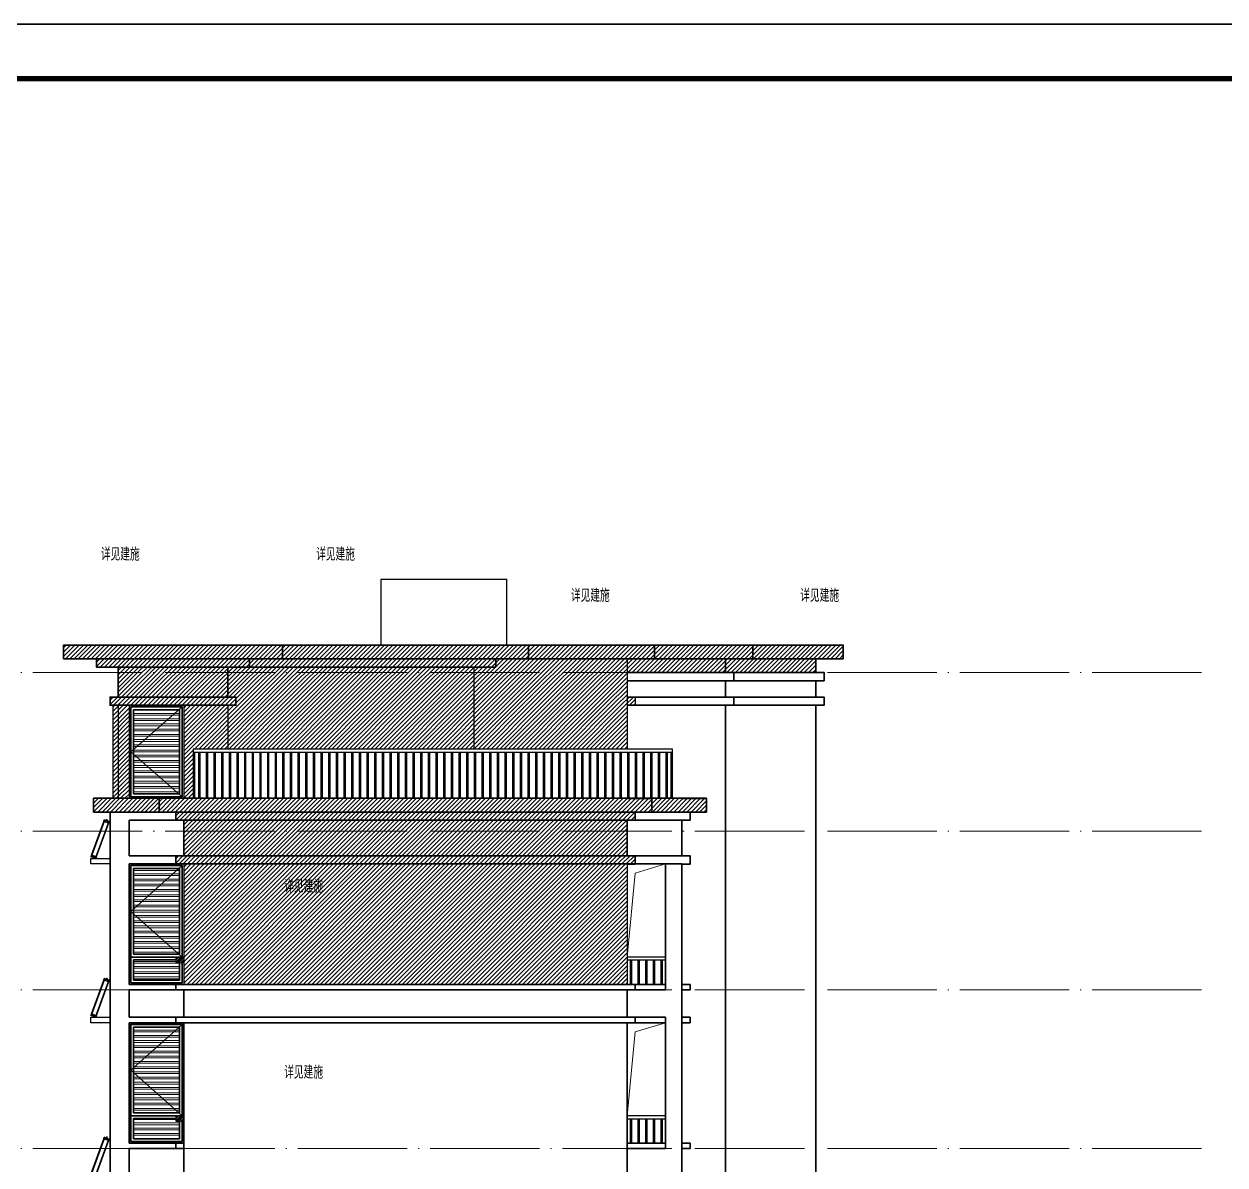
# Model space of a CAD drawing. Extents: x -518115 to 790560, y -210384 to 1628073.
# Drawn here: x 450295 to 472243, y -13868 to 6982 of the extents above; entities that cross this region are included whole.
import ezdxf
from ezdxf.xclip import XClip

# ---------------------------------------------------------------- set-up
doc = ezdxf.new("R2010")
doc.units = 0
doc.header["$LTSCALE"] = 1000
doc.header["$MEASUREMENT"] = 0
doc.header["$XCLIPFRAME"] = 0
doc.linetypes.add('DOTE', pattern=[2.42, 2, -0.2, 0.02, -0.2])
for name, color, linetype in [('3-剖面填充（细）', 250, 'Continuous'), ('PUB_TEXT', 4, 'Continuous'), ('Stair-栏杆', 142, 'Continuous'), ('图框', 140, 'Continuous'), ('实线层', 7, 'Continuous'), ('看线', 251, 'Continuous')]:
    doc.layers.add(name, color=color, linetype=linetype)
for name, color, linetype, lineweight in [('DOTE', 19, 'DOTE', 9), ('立面-中轮廓线', 213, 'Continuous', 35), ('立面-普通轮廓', 7, 'Continuous', 18), ('立面-洞口示意', 152, 'Continuous', 13), ('立面-窗', 129, 'Continuous', 30), ('立面-窗开启线', 250, 'Continuous', 13)]:
    doc.layers.add(name, color=color, linetype=linetype, lineweight=lineweight)
doc.layers.add('yichutu', color=7, linetype='Continuous', true_color=0xffffff, plot=False)
doc.styles.add('_TCH_AXIS', font='COMPLEX', dxfattribs={"bigfont": 'GBCBIG'})
pattern_1 = [(45, (0, 0), (-39.2886205, 39.2886205), [])]

# ---------------------------------------------------------------- blocks, each defined once
blk = doc.blocks.new('yct-841-594-84100-59399.9999999999-100-1000.0')
at = {"layer": 'yichutu', "color": 7, "true_color": 0xffffff}
blk.add_lwpolyline([(0, 0), (0, 59400), (84100, 59400), (84100, 0)], close=True, dxfattribs=at)
blk = doc.blocks.new('TK')
at = {"layer": '图框'}
blk.add_lwpolyline([(465375, 548714), (549475, 548714), (549475, 489314), (465375, 489314)], close=True, dxfattribs=at)
blk.add_lwpolyline([(465375, 548714), (549475, 548714), (549475, 489314), (465375, 489314)], close=True, dxfattribs=at)
at = {"layer": '图框', "const_width": 100}
blk.add_lwpolyline([(548475, 490314), (548475, 547714), (467875, 547714), (467875, 490314)], close=True, dxfattribs=at)
blk = doc.blocks.new('A$C51FD5CF4')
at = {"layer": '立面-窗开启线', "ltscale": 0.5, "true_color": 0x88471b}
h = blk.add_hatch(dxfattribs=at)
h.set_pattern_fill('ANSI32', color=36, scale=20, angle=135)
h.set_pattern_definition([(180, (-610810.5, -11532.04), (-7e-15, -95.25), []), (180, (-610842.25, -11500.29), (-7e-15, -95.25), [])])
edge = h.paths.add_edge_path()
edge.add_line((-920, -80), (-920, -1650))
edge.add_line((-920, -1650), (-80, -1650))
edge.add_line((-80, -1650), (-80, -80))
edge.add_line((-80, -80), (-920, -80))
h = blk.add_hatch(dxfattribs=at)
h.set_pattern_fill('ANSI32', color=36, scale=20, angle=135)
h.set_pattern_definition([(180, (-610810.5, -13227.04), (-7e-15, -95.25), []), (180, (-610842.25, -13195.29), (-7e-15, -95.25), [])])
edge = h.paths.add_edge_path()
edge.add_line((-920, -1750), (-920, -2120))
edge.add_line((-920, -2120), (-80, -2120))
edge.add_line((-80, -2118), (-80, -1750))
edge.add_line((-80, -1750), (-920, -1750))
at = {"layer": '立面-普通轮廓'}
blk.add_lwpolyline([(0, -2200), (-1000, -2200), (-1000, 0), (0, 0)], close=True, dxfattribs=at)
at = {"layer": '立面-窗'}
for points in [[(-30, -1700), (-970, -1700), (-970, -30), (-30, -30)], [(-80, -1650), (-920, -1650), (-920, -80), (-80, -80)], [(-30, -1700), (-970, -1700), (-970, -2170), (-30, -2170)], [(-80, -1750), (-920, -1750), (-920, -2120), (-80, -2120)]]:
    blk.add_lwpolyline(points, close=True, dxfattribs=at)
at = {"layer": '立面-窗开启线', "ltscale": 0.5}
blk.add_lwpolyline([(-30, -30), (-970, -865), (-30, -1700)], dxfattribs=at)
blk = doc.blocks.new('A$C42D31391')
at = {"layer": '立面-窗开启线', "ltscale": 0.5, "true_color": 0x88471b}
h = blk.add_hatch(dxfattribs=at)
h.set_pattern_fill('ANSI32', color=36, scale=20, angle=135)
h.set_pattern_definition([(180, (-608810.5, -11651.04), (-7e-15, -95.25), []), (180, (-608842.25, -11619.29), (-7e-15, -95.25), [])])
edge = h.paths.add_edge_path()
edge.add_line((80, -80), (80, -1620))
edge.add_line((80, -1620), (920, -1620))
edge.add_line((920, -1614), (920, -80))
edge.add_line((920, -80), (80, -80))
at = {"layer": '立面-普通轮廓'}
blk.add_lwpolyline([(1000, -1700), (0, -1700), (0, 0), (1000, 0)], close=True, dxfattribs=at)
at = {"layer": '立面-窗'}
for points in [[(970, -1670), (30, -1670), (30, -30), (970, -30)], [(920, -1620), (80, -1620), (80, -80), (920, -80)]]:
    blk.add_lwpolyline(points, close=True, dxfattribs=at)
at = {"layer": '立面-窗开启线', "ltscale": 0.5}
blk.add_lwpolyline([(970, -30), (30, -850), (970, -1670)], dxfattribs=at)
blk = doc.blocks.new('A$C01192DFB')
at = {"layer": '实线层', "color": 5}
for p, q in [((-469, -397), (-244, 220)), ((-468, -397), (-243, 220)), ((-243, 220), (-468, -397)), ((-245, 221), (-235, 249)), ((-245, 221), (-235, 249)), ((-155, 188), (-245, 221)), ((-147, 211), (-237, 244)), ((-147, 212), (-236, 244)), ((-145, 216), (-235, 249)), ((-145, 217), (-235, 249)), ((-235, 249), (-235, 249)), ((-220, 221), (-219, 224)), ((-218, 219), (-220, 221)), ((-219, 214), (-214, 228)), ((-219, 224), (-216, 224)), ((-216, 224), (-214, 222)), ((-214, 222), (-215, 219)), ((-196, 238), (-203, 238)), ((-177, 228), (-203, 238)), ((-196, 238), (-189, 258)), ((-196, 238), (-181, 233)), ((-174, 252), (-189, 258)), ((-181, 233), (-174, 252)), ((-181, 233), (-177, 228)), ((-240, 219), (-465, -398)), ((-240, 219), (-464, -398)), ((-166, 192), (-391, -425)), ((-166, 192), (-390, -425)), ((-382, -428), (-157, 189)), ((-157, 189), (-381, -429)), ((-381, -429), (-156, 189)), ((-215, 219), (-218, 219)), ((-179, 200), (-174, 214)), ((-179, 206), (-178, 209)), ((-177, 204), (-179, 206)), ((-178, 209), (-176, 209)), ((-175, 204), (-177, 204)), ((-176, 209), (-174, 207)), ((-174, 207), (-175, 204)), ((-155, 188), (-145, 217)), ((-155, 188), (-145, 216)), ((-145, 216), (-145, 216)), ((-470, -396), (-480, -424)), ((-469, -397), (-480, -425)), ((-480, -424), (-480, -424)), ((-390, -457), (-480, -425)), ((-390, -457), (-480, -425)), ((-388, -453), (-478, -420)), ((-389, -453), (-478, -420)), ((-380, -429), (-470, -396)), ((-380, -429), (-468, -397)), ((-446, -408), (-451, -422)), ((-450, -413), (-451, -415)), ((-451, -415), (-449, -418)), ((-447, -412), (-450, -413)), ((-449, -418), (-447, -417)), ((-446, -414), (-447, -412)), ((-447, -417), (-446, -414)), ((-407, -429), (-408, -431)), ((-408, -431), (-406, -433)), ((-402, -424), (-407, -438)), ((-404, -428), (-407, -429)), ((-406, -433), (-403, -433)), ((-402, -430), (-404, -428)), ((-403, -433), (-402, -430)), ((-380, -429), (-390, -457)), ((-380, -429), (-390, -457)), ((-390, -457), (-390, -457))]:
    blk.add_line(p, q, dxfattribs=at)
for points in [[(-237, 244), (-237, 244), (-237, 244), (-236, 244), (-236, 244)], [(-147, 211), (-147, 212), (-147, 212), (-147, 212), (-147, 212)], [(-478, -420), (-478, -420), (-478, -420), (-478, -420), (-478, -420)], [(-388, -453), (-388, -453), (-388, -453), (-389, -453), (-389, -453)]]:
    blk.add_lwpolyline(points, dxfattribs=at)
for centre, radius in [((-217, 221), 10), ((-217, 221), 9.5), ((-177, 207), 10), ((-177, 207), 9.5), ((-448, -415), 9.5), ((-448, -415), 10), ((-405, -431), 10), ((-405, -431), 9.5)]:
    blk.add_circle(centre, radius, dxfattribs=at)
for centre, start, end in [((-235, 249), 70, 160), ((-145, 216), 340, 70), ((-480, -424), 160, 250), ((-390, -457), 250, 340)]:
    blk.add_arc(centre, 0.5, start, end, dxfattribs=at)
blk = doc.blocks.new('A$C436D1F62')
at = {"color": 7}
blk.add_lwpolyline([(-11550, -2300), (-11700, -2300), (-11700, -2400), (-11550, -2400)], dxfattribs=at)
at = {"layer": 'Stair-栏杆'}
for p, q in [((-2750, -2300), (-3450, -2300)), ((-2750, -2360), (-3450, -2360))]:
    blk.add_line(p, q, dxfattribs=at)
for points in [[(-3395, -2360), (-3395, -2800)], [(-3365, -2800), (-3365, -2360)], [(-3255, -2360), (-3255, -2800)], [(-3225, -2800), (-3225, -2360)], [(-3115, -2360), (-3115, -2800)], [(-3085, -2800), (-3085, -2360)], [(-2975, -2360), (-2975, -2800)], [(-2945, -2800), (-2945, -2360)], [(-2835, -2360), (-2835, -2800)], [(-2805, -2800), (-2805, -2360)]]:
    blk.add_lwpolyline(points, dxfattribs=at)
at = {"layer": '看线', "color": 2, "ltscale": 0.5}
blk.add_lwpolyline([(-12900, -600), (-13250, -600), (-13250, -500), (-12900, -500)], dxfattribs=at)
at = {"layer": '立面-中轮廓线'}
for p, q in [((-12900, 0), (-12900, -2900)), ((-12550, 0), (-12550, -500)), ((-11550, 0), (-11550, -2900)), ((-3450, 0), (-3450, -2900)), ((-2450, 0), (-2450, -2900)), ((-1650, 0), (-1650, -2900)), ((0, 0), (0, -2900)), ((-11550, -500), (-12550, -500)), ((-12550, -600), (-12550, -2800)), ((-11550, -600), (-12550, -600)), ((-2750, -500), (-2750, -2900)), ((-11550, -2800), (-12550, -2800)), ((-11550, -2900), (-12550, -2900))]:
    blk.add_line(p, q, dxfattribs=at)
for points in [[(-11550, -500), (-11700, -500), (-11700, -600), (-11550, -600)], [(-2450, -500), (-2300, -500), (-2300, -600), (-2450, -600)], [(-11550, -2800), (-11700, -2800), (-11700, -2900), (-11550, -2900)], [(-2450, -2800), (-2300, -2800), (-2300, -2900), (-2450, -2900)]]:
    blk.add_lwpolyline(points, close=True, dxfattribs=at)
for points in [[(-2750, -500), (-3450, -500)], [(-3450, -600), (-2750, -600)], [(-2750, -2800), (-3450, -2800)], [(-3450, -2900), (-2750, -2900)]]:
    blk.add_lwpolyline(points, dxfattribs=at)
ref = blk.add_blockref('A$C01192DFB', (-12770, -43))
XClip(ref).set_block_clipping_path([(-480.0299541872, -457.2449296495), (-130.0294295369, 313.7550703502)])
ref = blk.add_blockref('A$C51FD5CF4', (-11550, -600))
XClip(ref).set_block_clipping_path([(-0.0000093556, 0.0374167055), (-999.9999999993, 0.0374167055), (-999.9999999993, -2199.9999999997), (-0.0000093557, -2199.9999999997), (0.0000000006, -1799.9999999997), (-150.0000093557, -1799.9999999997), (-150.0000093557, -1700.0000000005), (0.0000000006, -1700.0000000004)])

msp = doc.modelspace()

# ---------------------------------------------------------------- hatches: boundary and pattern name
at = {"layer": '3-剖面填充（细）'}
h = msp.add_hatch(dxfattribs=at)
h.set_pattern_fill('ANSI31', color=256, scale=35)
h.set_pattern_definition(pattern_1)
h.paths.add_polyline_path([(464916.6, -4868.1), (461316.6, -4868.1), (461316.6, -5318.1), (461466.6, -5318.1), (461466.6, -5468.1), (451866.6, -5468.1), (451866.6, -5318.1), (452016.6, -5318.1), (452016.6, -4768.1), (451616.6, -4768.1), (451616.6, -4618.1), (451016.6, -4618.1), (451016.6, -4368.1), (465266.6, -4368.1), (465266.6, -4618.1), (464766.6, -4618.1), (464766.6, -4868.1), (464916.6, -4868.1)])
h = msp.add_hatch(dxfattribs=at)
h.set_pattern_fill('ANSI31', color=256, scale=35)
h.set_pattern_definition([(45, (-119654.92, 39913.236), (-39.2886205, 39.2886205), [])])
h.paths.add_polyline_path([(452216.6, -7168), (451916.6, -7168), (451916.6, -5468.1), (452216.6, -5468.1)])
h = msp.add_hatch(dxfattribs=at)
h.set_pattern_fill('ANSI31', color=256, scale=35)
h.set_pattern_definition(pattern_1)
h.paths.add_polyline_path([(453386.6, -6268.1), (453386.6, -7168), (453216.6, -7168), (453216.6, -5468.1), (461316.6, -5468.1), (461316.6, -6268.1)])
h = msp.add_hatch(dxfattribs=at)
h.set_pattern_fill('ANSI31', color=256, scale=35)
h.set_pattern_definition([(45, (4950, -53444.047), (-39.2886205, 39.2886205), [])])
h.paths.add_polyline_path([(461766.6, -7418.1), (462466.6, -7418.1), (462766.6, -7418.1), (462766.6, -7168), (451566.6, -7168), (451566.6, -7418), (453066.6, -7418), (453066.6, -7568), (453216.6, -7568), (453216.6, -8218), (453066.6, -8218), (453066.6, -8368), (461466.6, -8368), (461466.6, -8218.1), (461316.6, -8218.1), (461316.6, -7568.1), (461466.6, -7568.1), (461466.6, -7418.1), (461766.6, -7418.1)])
h = msp.add_hatch(dxfattribs=at)
h.set_pattern_fill('ANSI31', color=256, scale=35)
h.set_pattern_definition([(45, (-121004.92, 37013.274), (-39.2886205, 39.2886205), [])])
h.paths.add_polyline_path([(461316.6, -10568.1), (453216.6, -10568.1), (453216.6, -8368), (461316.6, -8368)])
h = msp.add_hatch(dxfattribs=at)
h.set_pattern_fill('ANSI31', color=256, scale=15)
h.set_pattern_definition([(45, (-97241.421, -63344.084), (-16.8379802, 16.8379802), [])])
h.paths.add_polyline_path([(453216.6, -10168.1), (453066.6, -10168.1), (453066.6, -10068.1), (453216.6, -10068.1)])
h = msp.add_hatch(dxfattribs=at)
h.set_pattern_fill('ANSI31', color=256, scale=15)
h.set_pattern_definition([(45, (-97241.421, -66244.084), (-16.8379802, 16.8379802), [])])
h.paths.add_polyline_path([(453216.6, -13068.1), (453066.6, -13068.1), (453066.6, -12968.1), (453216.6, -12968.1)])

# ---------------------------------------------------------------- linework, layer by layer
at = {"color": 7}
for p, q in [((458516.6, -4768.1), (458516.6, -6268.1)), ((461316.6, -4618.1), (461316.6, -6268.1)), ((451916.6, -5468.1), (451916.6, -7168)), ((452016.6, -5468.1), (452016.6, -7168)), ((452216.6, -5468), (452216.6, -7168)), ((453216.6, -5468.1), (453216.6, -7168.1)), ((454016.6, -5468.1), (454016.6, -6268.1)), ((453216.6, -8368), (453216.6, -10568.1)), ((461316.6, -8368.1), (461316.6, -10568.1))]:
    msp.add_line(p, q, dxfattribs=at)
for points in [[(459116.6, -4368.1), (459116.6, -3168.1), (456816.6, -3168.1), (456816.6, -4368.1)], [(461316.6, -5318.1), (461466.6, -5318.1), (461466.6, -5468.1), (461316.6, -5468.1)], [(453216.6, -10068.1), (453066.6, -10068.1), (453066.6, -10168.1), (453216.6, -10168.1)], [(453216.6, -12968.1), (453066.6, -12968.1), (453066.6, -13068.1), (453216.6, -13068.1)]]:
    msp.add_lwpolyline(points, dxfattribs=at)
at = {"layer": 'DOTE', "linetype": 'DOTE'}
for p, q in [((471816.6, -4868.1), (419416.6, -4868.1)), ((471816.6, -7768.1), (419416.6, -7768.1)), ((471816.6, -10668.1), (419416.6, -10668.1)), ((471816.6, -13568.1), (419416.6, -13568.1))]:
    msp.add_line(p, q, dxfattribs=at)
at = {"layer": 'Stair-栏杆'}
for p, q in [((462146.6, -6268.1), (453386.6, -6268.1)), ((462146.6, -6328.1), (453386.6, -6328.1)), ((462016.6, -10068), (461316.6, -10068)), ((462016.6, -10128), (461316.6, -10128)), ((462016.6, -12968.1), (461316.6, -12968.1)), ((462016.6, -13028.1), (461316.6, -13028.1))]:
    msp.add_line(p, q, dxfattribs=at)
for points in [[(453386.6, -6268.1), (453386.6, -7168.1)], [(453416.6, -7168.1), (453416.6, -6328.1)], [(453481.6, -6328.1), (453481.6, -7168.1)], [(453511.6, -7168.1), (453511.6, -6328.1)], [(453621.6, -6328.1), (453621.6, -7168.1)], [(453651.6, -7168.1), (453651.6, -6328.1)], [(453761.6, -6328.1), (453761.6, -7168.1)], [(453791.6, -7168.1), (453791.6, -6328.1)], [(453901.6, -6328.1), (453901.6, -7168.1)], [(453931.6, -7168.1), (453931.6, -6328.1)], [(454041.6, -6328.1), (454041.6, -7168.1)], [(454071.6, -7168.1), (454071.6, -6328.1)], [(454181.6, -6328.1), (454181.6, -7168.1)], [(454211.6, -7168.1), (454211.6, -6328.1)], [(454321.6, -6328.1), (454321.6, -7168.1)], [(454351.6, -7168.1), (454351.6, -6328.1)], [(454461.6, -6328.1), (454461.6, -7168.1)], [(454491.6, -7168.1), (454491.6, -6328.1)], [(454601.6, -6328.1), (454601.6, -7168.1)], [(454631.6, -7168.1), (454631.6, -6328.1)], [(454741.6, -6328.1), (454741.6, -7168.1)], [(454771.6, -7168.1), (454771.6, -6328.1)], [(454881.6, -6328.1), (454881.6, -7168.1)], [(454911.6, -7168.1), (454911.6, -6328.1)], [(455021.6, -6328.1), (455021.6, -7168.1)], [(455051.6, -7168.1), (455051.6, -6328.1)], [(455161.6, -6328.1), (455161.6, -7168.1)], [(455191.6, -7168.1), (455191.6, -6328.1)], [(455301.6, -6328.1), (455301.6, -7168.1)], [(455331.6, -7168.1), (455331.6, -6328.1)], [(455441.6, -6328.1), (455441.6, -7168.1)], [(455471.6, -7168.1), (455471.6, -6328.1)], [(455581.6, -6328.1), (455581.6, -7168.1)], [(455611.6, -7168.1), (455611.6, -6328.1)], [(455721.6, -6328.1), (455721.6, -7168.1)], [(455751.6, -7168.1), (455751.6, -6328.1)], [(455861.6, -6328.1), (455861.6, -7168.1)], [(455891.6, -7168.1), (455891.6, -6328.1)], [(456001.6, -6328.1), (456001.6, -7168.1)], [(456031.6, -7168.1), (456031.6, -6328.1)], [(456141.6, -6328.1), (456141.6, -7168.1)], [(456171.6, -7168.1), (456171.6, -6328.1)], [(456281.6, -6328.1), (456281.6, -7168.1)], [(456311.6, -7168.1), (456311.6, -6328.1)], [(456421.6, -6328.1), (456421.6, -7168.1)], [(456451.6, -7168.1), (456451.6, -6328.1)], [(456561.6, -6328.1), (456561.6, -7168.1)], [(456591.6, -7168.1), (456591.6, -6328.1)], [(456701.6, -6328.1), (456701.6, -7168.1)], [(456731.6, -7168.1), (456731.6, -6328.1)], [(456841.6, -6328.1), (456841.6, -7168.1)], [(456871.6, -7168.1), (456871.6, -6328.1)], [(456981.6, -6328.1), (456981.6, -7168.1)], [(457011.6, -7168.1), (457011.6, -6328.1)], [(457121.6, -6328.1), (457121.6, -7168.1)], [(457151.6, -7168.1), (457151.6, -6328.1)], [(457261.6, -6328.1), (457261.6, -7168.1)], [(457291.6, -7168.1), (457291.6, -6328.1)], [(457401.6, -6328.1), (457401.6, -7168.1)], [(457431.6, -7168.1), (457431.6, -6328.1)], [(457541.6, -6328.1), (457541.6, -7168.1)], [(457571.6, -7168.1), (457571.6, -6328.1)], [(457681.6, -6328.1), (457681.6, -7168.1)], [(457711.6, -7168.1), (457711.6, -6328.1)], [(457821.6, -6328.1), (457821.6, -7168.1)], [(457851.6, -7168.1), (457851.6, -6328.1)], [(457961.6, -6328.1), (457961.6, -7168.1)], [(457991.6, -7168.1), (457991.6, -6328.1)], [(458101.6, -6328.1), (458101.6, -7168.1)], [(458131.6, -7168.1), (458131.6, -6328.1)], [(458241.6, -6328.1), (458241.6, -7168.1)], [(458271.6, -7168.1), (458271.6, -6328.1)], [(458381.6, -6328.1), (458381.6, -7168.1)], [(458411.6, -7168.1), (458411.6, -6328.1)], [(458521.6, -6328.1), (458521.6, -7168.1)], [(458551.6, -7168.1), (458551.6, -6328.1)], [(458661.6, -6328.1), (458661.6, -7168.1)], [(458691.6, -7168.1), (458691.6, -6328.1)], [(458801.6, -6328.1), (458801.6, -7168.1)], [(458831.6, -7168.1), (458831.6, -6328.1)], [(458941.6, -6328.1), (458941.6, -7168.1)], [(458971.6, -7168.1), (458971.6, -6328.1)], [(459081.6, -6328.1), (459081.6, -7168.1)], [(459111.6, -7168.1), (459111.6, -6328.1)], [(459221.6, -6328.1), (459221.6, -7168.1)], [(459251.6, -7168.1), (459251.6, -6328.1)], [(459361.6, -6328.1), (459361.6, -7168.1)], [(459391.6, -7168.1), (459391.6, -6328.1)], [(459501.6, -6328.1), (459501.6, -7168.1)], [(459531.6, -7168.1), (459531.6, -6328.1)], [(459641.6, -6328.1), (459641.6, -7168.1)], [(459671.6, -7168.1), (459671.6, -6328.1)], [(459781.6, -6328.1), (459781.6, -7168.1)], [(459811.6, -7168.1), (459811.6, -6328.1)], [(459921.6, -6328.1), (459921.6, -7168.1)], [(459951.6, -7168.1), (459951.6, -6328.1)], [(460061.6, -6328.1), (460061.6, -7168.1)], [(460091.6, -7168.1), (460091.6, -6328.1)], [(460201.6, -6328.1), (460201.6, -7168.1)], [(460231.6, -7168.1), (460231.6, -6328.1)], [(460341.6, -6328.1), (460341.6, -7168.1)], [(460371.6, -7168.1), (460371.6, -6328.1)], [(460481.6, -6328.1), (460481.6, -7168.1)], [(460511.6, -7168.1), (460511.6, -6328.1)], [(460621.6, -6328.1), (460621.6, -7168.1)], [(460651.6, -7168.1), (460651.6, -6328.1)], [(460761.6, -6328.1), (460761.6, -7168.1)], [(460791.6, -7168.1), (460791.6, -6328.1)], [(460901.6, -6328.1), (460901.6, -7168.1)], [(460931.6, -7168.1), (460931.6, -6328.1)], [(461041.6, -6328.1), (461041.6, -7168.1)], [(461071.6, -7168.1), (461071.6, -6328.1)], [(461181.6, -6328.1), (461181.6, -7168.1)], [(461211.6, -7168.1), (461211.6, -6328.1)], [(461321.6, -6328.1), (461321.6, -7168.1)], [(461351.6, -7168.1), (461351.6, -6328.1)], [(461461.6, -6328.1), (461461.6, -7168.1)], [(461491.6, -7168.1), (461491.6, -6328.1)], [(461601.6, -6328.1), (461601.6, -7168.1)], [(461631.6, -7168.1), (461631.6, -6328.1)], [(461741.6, -6328.1), (461741.6, -7168.1)], [(461771.6, -7168.1), (461771.6, -6328.1)], [(461881.6, -6328.1), (461881.6, -7168.1)], [(461911.6, -7168.1), (461911.6, -6328.1)], [(462021.6, -6328.1), (462021.6, -7168.1)], [(462051.6, -7168.1), (462051.6, -6328.1)], [(462116.6, -6328.1), (462116.6, -7168.1)], [(462146.6, -7168.1), (462146.6, -6268.1)], [(461371.6, -10128), (461371.6, -10568)], [(461401.6, -10568), (461401.6, -10128)], [(461511.6, -10128), (461511.6, -10568)], [(461541.6, -10568), (461541.6, -10128)], [(461651.6, -10128), (461651.6, -10568)], [(461681.6, -10568), (461681.6, -10128)], [(461791.6, -10128), (461791.6, -10568)], [(461821.6, -10568), (461821.6, -10128)], [(461931.6, -10128), (461931.6, -10568)], [(461961.6, -10568), (461961.6, -10128)], [(461371.6, -13028.1), (461371.6, -13468.1)], [(461401.6, -13468.1), (461401.6, -13028.1)], [(461511.6, -13028.1), (461511.6, -13468.1)], [(461541.6, -13468.1), (461541.6, -13028.1)], [(461651.6, -13028.1), (461651.6, -13468.1)], [(461681.6, -13468.1), (461681.6, -13028.1)], [(461791.6, -13028.1), (461791.6, -13468.1)], [(461821.6, -13468.1), (461821.6, -13028.1)], [(461931.6, -13028.1), (461931.6, -13468.1)], [(461961.6, -13468.1), (461961.6, -13028.1)]]:
    msp.add_lwpolyline(points, dxfattribs=at)
at = {"layer": '看线', "color": 2, "ltscale": 0.5}
for points in [[(451866.6, -8368), (451516.6, -8368), (451516.6, -8268), (451866.6, -8268)], [(451866.6, -11268), (451516.6, -11268), (451516.6, -11168), (451866.6, -11168)]]:
    msp.add_lwpolyline(points, dxfattribs=at)
at = {"layer": '立面-中轮廓线', "color": 2}
for p, q in [((451616.6, -4368.1), (463058.2, -4368.1)), ((465266.6, -4368.1), (461316.6, -4368.1)), ((451616.6, -4618.1), (461316.6, -4618.1)), ((451616.6, -4768.1), (458516.6, -4768.1)), ((465266.6, -4618.1), (461316.6, -4618.1)), ((464916.6, -4868.1), (461316.6, -4868.1)), ((464916.6, -5018.1), (461316.6, -5018.1)), ((451866.6, -5318.1), (454016.6, -5318.1)), ((451866.6, -5468.1), (454016.6, -5468.1)), ((464916.6, -5318.1), (461316.6, -5318.1)), ((464916.6, -5468.1), (461316.6, -5468.1)), ((462766.6, -7168), (453066.6, -7168)), ((462466.6, -7418.1), (453066.6, -7418)), ((462316.6, -7568.1), (453066.6, -7568)), ((462316.6, -8218), (453066.6, -8218)), ((462316.6, -8368), (453066.6, -8368)), ((461316.6, -10568.1), (453216.6, -10568.1)), ((461316.6, -10668.1), (453216.6, -10668.1)), ((461316.6, -11168.1), (453216.6, -11168.1)), ((461316.6, -11268.1), (453216.6, -11268.1))]:
    msp.add_line(p, q, dxfattribs=at)
at = {"layer": '立面-中轮廓线'}
for p, q in [((463116.6, -5468.1), (463116.6, -7768.1)), ((464766.6, -5468.1), (464766.6, -7768.1)), ((451866.6, -7418), (451866.6, -7768.1)), ((453066.6, -7568), (452216.6, -7568)), ((452216.6, -7568), (452216.6, -8218)), ((451866.6, -7768.1), (451866.6, -10668.1)), ((463116.6, -7768.1), (463116.6, -10668.1)), ((464766.6, -7768.1), (464766.6, -10668.1)), ((453066.6, -8218), (452216.6, -8218)), ((453066.6, -8368), (452216.6, -8368)), ((452216.6, -8368), (452216.6, -10568.1)), ((462016.6, -8368), (462016.6, -10668)), ((462316.6, -8368.1), (462316.6, -10668.1)), ((451866.6, -10668.1), (451866.6, -13568.1)), ((453066.6, -10568.1), (452216.6, -10568.1)), ((453066.6, -10668.1), (452216.6, -10668.1)), ((452216.6, -10668.1), (452216.6, -11168)), ((462316.6, -10668.1), (462316.6, -13568.1)), ((463116.6, -10668.1), (463116.6, -13568.1)), ((464766.6, -10668.1), (464766.6, -13568.1)), ((453066.6, -11168.1), (452216.6, -11168)), ((462016.6, -11168), (462016.6, -13568.1)), ((453066.6, -11268.1), (452216.6, -11268)), ((452216.6, -11268), (452216.6, -13468.1)), ((453216.6, -11268), (453216.6, -13568.1)), ((461316.6, -11268.1), (461316.6, -13568.1)), ((461316.6, -11268.1), (461316.6, -13568.1)), ((453216.6, -13468.1), (452216.6, -13468.1)), ((453216.6, -13568.1), (452216.6, -13568.1))]:
    msp.add_line(p, q, dxfattribs=at)
at = {"layer": '立面-中轮廓线', "color": 2}
for points in [[(452016.6, -4368.1), (451016.6, -4368.1), (451016.6, -4618.1), (451616.6, -4618.1), (451616.6, -4768.1), (452016.6, -4768.1), (452016.6, -5318.1), (451866.6, -5318.1), (451866.6, -5468.1), (452016.6, -5468.1)], [(454016.6, -4368.1), (455016.6, -4368.1), (455016.6, -4618.1), (454416.6, -4618.1), (454416.6, -4768.1), (454016.6, -4768.1), (454016.6, -5318.1), (454166.6, -5318.1), (454166.6, -5468.1), (454016.6, -5468.1)], [(458516.6, -4368.1), (459516.6, -4368.1), (459516.6, -4618.1), (458916.6, -4618.1), (458916.6, -4768.1), (458516.6, -4768.1)], [(461316.6, -4368.1), (461816.6, -4368.1), (461816.6, -4618.1), (461716.6, -4618.1), (461716.6, -4618.1), (461316.6, -4618.1)], [(463116.6, -4368.1), (463616.6, -4368.1), (463616.6, -4618.1), (463116.6, -4618.1), (463116.6, -4868.1), (463266.6, -4868.1), (463266.6, -5018.1), (463116.6, -5018.1), (463116.6, -5318.1), (463266.6, -5318.1), (463266.6, -5468.1), (463116.6, -5468.1)], [(464766.6, -4368.1), (465266.6, -4368.1), (465266.6, -4618.1), (464766.6, -4618.1), (464766.6, -4868.1), (464916.6, -4868.1), (464916.6, -5018.1), (464766.6, -5018.1), (464766.6, -5318.1), (464916.6, -5318.1), (464916.6, -5468.1), (464766.6, -5468.1)], [(452766.6, -7168), (451566.6, -7168), (451566.6, -7418), (452766.6, -7418)], [(453216.6, -7168), (452766.6, -7168), (452766.6, -7418), (453066.6, -7418), (453066.6, -7568), (453216.6, -7568), (453216.6, -8218), (453066.6, -8218), (453066.6, -8368), (453216.6, -8368)], [(461316.6, -7168.1), (461766.6, -7168.1), (461766.6, -7418.1), (461466.6, -7418.1), (461466.6, -7568.1), (461316.6, -7568.1), (461316.6, -8218.1), (461466.6, -8218.1), (461466.6, -8368.1), (461316.6, -8368.1)], [(462316.6, -7168.1), (462766.6, -7168.1), (462766.6, -7418.1), (462466.6, -7418.1), (462466.6, -7568.1), (462316.6, -7568.1), (462316.6, -8218.1), (462466.6, -8218.1), (462466.6, -8368.1), (462316.6, -8368.1)], [(453216.6, -10568.1), (453066.6, -10568.1), (453066.6, -10668.1), (453216.6, -10668.1), (453216.6, -11168.1), (453066.6, -11168.1), (453066.6, -11268.1), (453216.6, -11268.1)], [(461316.6, -10568.1), (461466.6, -10568.1), (461466.6, -10668.1), (461316.6, -10668.1), (461316.6, -11168.1), (461466.6, -11168.1), (461466.6, -11268.1), (461316.6, -11268.1)]]:
    msp.add_lwpolyline(points, dxfattribs=at)
at = {"layer": '立面-中轮廓线'}
for points in [[(462016.6, -10568), (461466.6, -10568.1)], [(461466.6, -10668), (462016.6, -10668)], [(462016.6, -11168), (461466.6, -11168.1)], [(461466.6, -11268), (462016.6, -11268)], [(462016.6, -13468.1), (461316.6, -13468.1)], [(461316.6, -13568.1), (462016.6, -13568.1)]]:
    msp.add_lwpolyline(points, dxfattribs=at)
for points in [[(462316.6, -10568.1), (462466.6, -10568.1), (462466.6, -10668.1), (462316.6, -10668.1)], [(462316.6, -11168.1), (462466.6, -11168.1), (462466.6, -11268.1), (462316.6, -11268.1)], [(453216.6, -13468.1), (453066.6, -13468.1), (453066.6, -13568.1), (453216.6, -13568.1)], [(462316.6, -13468.1), (462466.6, -13468.1), (462466.6, -13568.1), (462316.6, -13568.1)]]:
    msp.add_lwpolyline(points, close=True, dxfattribs=at)
at = {"layer": '立面-洞口示意'}
for points in [[(461316.6, -10068), (461461.4, -8533.5), (462016.6, -8368)], [(461316.6, -12968.1), (461461.4, -11433.6), (462016.6, -11268.1)]]:
    msp.add_lwpolyline(points, dxfattribs=at)

# ---------------------------------------------------------------- block references
for name, p in [('TK', (-59060.9, -541731.9)), ('A$C42D31391', (452216.6, -5468.1)), ('A$C436D1F62', (464766.6, -13568.1))]:
    msp.add_blockref(name, p)
ref = msp.add_blockref('A$C01192DFB', (451996.6, -7810.8))
XClip(ref).set_block_clipping_path([(-480.0299541872, -457.2449296495), (-130.0294295369, 313.7550703502)])
ref = msp.add_blockref('A$C51FD5CF4', (453216.6, -8368))
XClip(ref).set_block_clipping_path([(-0.0000093556, 0.0374167055), (-999.9999999993, 0.0374167055), (-999.9999999993, -2199.9999999997), (-0.0000093557, -2199.9999999997), (0.0000000006, -1799.9999999997), (-150.0000093557, -1799.9999999997), (-150.0000093557, -1700.0000000005), (0.0000000006, -1700.0000000004)])
ref = msp.add_blockref('A$C01192DFB', (451996.6, -10710.8))
XClip(ref).set_block_clipping_path([(-480.0299541872, -457.2449296495), (-130.0294295369, 313.7550703502)])
ref = msp.add_blockref('A$C51FD5CF4', (453216.6, -11268))
XClip(ref).set_block_clipping_path([(-0.0000093556, 0.0374167055), (-999.9999999993, 0.0374167055), (-999.9999999993, -2199.9999999997), (-0.0000093557, -2199.9999999997), (0.0000000006, -1799.9999999997), (-150.0000093557, -1799.9999999997), (-150.0000093557, -1700.0000000005), (0.0000000006, -1700.0000000004)])
at = {"layer": 'yichutu'}
msp.add_blockref('yct-841-594-84100-59399.9999999999-100-1000.0', (406314.1, -52418.3), dxfattribs=at)

# ---------------------------------------------------------------- texts
at = {"layer": 'PUB_TEXT', "style": '_TCH_AXIS'}
for p in [(451699.1, -2824.4), (455633.8, -2824.4), (460289.2, -3578.6), (464480.7, -3578.6), (455050.2, -8891.4), (455050.2, -12291.4)]:
    msp.add_text('详见建施', height=236.31, dxfattribs=at).set_placement(p)

doc.saveas('drawing.dxf')
